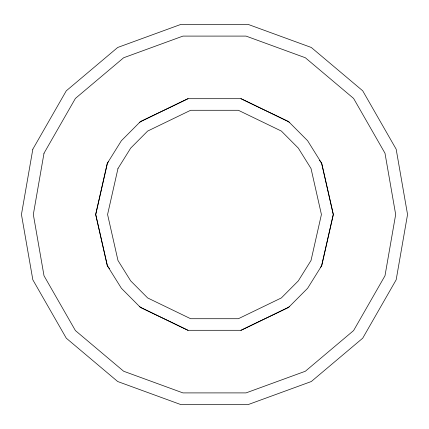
<?xml version="1.0" encoding="UTF-8"?>
<svg xmlns="http://www.w3.org/2000/svg" width="429" height="429" viewBox="0 0 429 429"><rect width="100%" height="100%" fill="white"/><g stroke="black" fill="none" stroke-linecap="round" stroke-linejoin="round"><path stroke-width="0.64" d="M108.719 161.379L107.47 162.95L95.699 214.5L107.261 265.621L121.402 288.293L140.235 307.223L187.988 330.303L241.034 330.298L288.781 307.212L307.614 288.283L321.745 265.605L333.301 214.5L321.739 163.379L307.598 140.707L288.765 121.777L241.012 98.697L187.966 98.702L140.219 121.788L121.386 140.717L107.255 163.395L95.699 214.5L107.47 266.05L109.556 268.667M139.591 122.667L140.428 121.622L188.058 98.681M289.409 306.333L288.572 307.379L240.942 330.319M320.281 267.621L321.53 266.05L333.301 214.5L321.53 162.95L319.444 160.333M240.942 98.681L288.572 121.622L289.409 122.667M188.058 330.319L140.428 307.379L139.591 306.333M32.829 149.195L21.45 214.5L32.835 279.815L66.291 338.202L117.707 381.531L180.882 404.601L248.134 404.595L311.309 381.526L362.719 338.186L396.171 279.805L407.55 214.5L396.165 149.185L362.709 90.798L311.293 47.469L248.118 24.399L180.866 24.405L117.691 47.474L66.281 90.814L32.829 149.195M44.005 153.239L33.328 214.5L44.01 275.767L75.402 330.577L123.665 371.251L182.958 392.905L246.053 392.9L305.346 371.246L353.603 330.566L384.995 275.761L395.672 214.5L384.99 153.233L353.598 98.423L305.335 57.749L246.042 36.095L182.947 36.1L123.654 57.754L75.397 98.434L44.005 153.239M117.98 168.517L107.582 214.5L117.98 260.494L130.706 280.909L147.64 297.935L190.637 318.72L238.368 318.72L281.365 297.93L298.3 280.904L311.02 260.483L321.418 214.5L311.02 168.506L298.294 148.091L281.36 131.065L238.363 110.28L190.632 110.28L147.635 131.07L130.7 148.096L117.98 168.517"/></g></svg>
